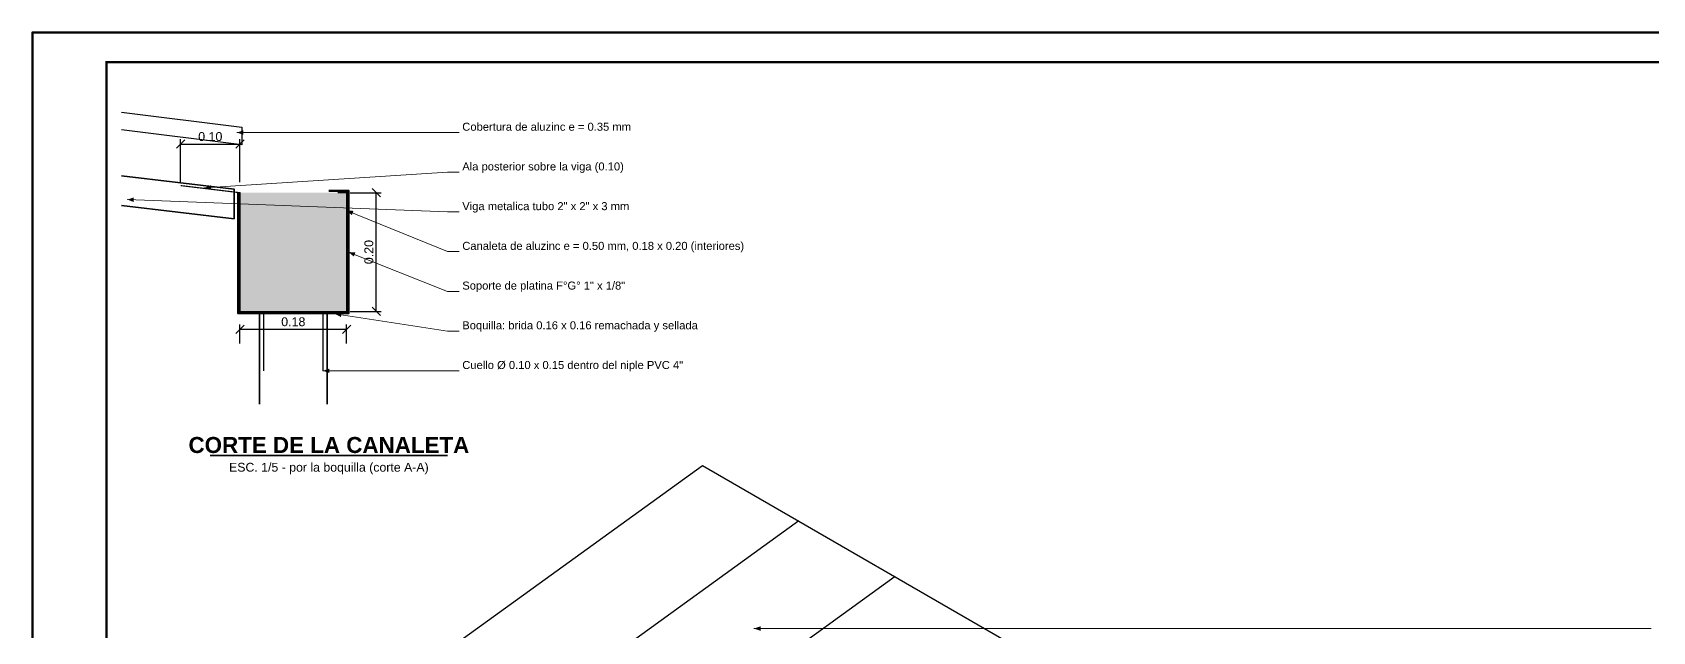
# Model space of a CAD drawing. Header units: metres. Extents: x 0 to 18.2, y -10 to 8.9.
# Drawn here: x 14 to 16.733, y 1.961 to 2.97 of the extents above; entities that cross this region are included whole.
import ezdxf
from ezdxf.enums import TextEntityAlignment as Align

# ---------------------------------------------------------------- set-up
doc = ezdxf.new("R2010")
doc.units = ezdxf.units.M
doc.header["$LTSCALE"] = 0.25
doc.linetypes.add('HIDDEN', pattern=[0.375, 0.25, -0.125])
for name, color, linetype, lineweight in [('COBERTURA', 8, 'CONTINUOUS', 30), ('COTAS', 94, 'CONTINUOUS', 18), ('ESTRUCTURA-METALICA', 8, 'CONTINUOUS', 35), ('GALV-RELL', 8, 'CONTINUOUS', 13), ('LLAMADAS', 30, 'CONTINUOUS', 18), ('MARCO', 7, 'CONTINUOUS', 50), ('PLANCHA-GALV', 5, 'CONTINUOUS', 40), ('PLATINA', 140, 'CONTINUOUS', 50), ('TITULOS', 160, 'CONTINUOUS', 35), ('TUBERIA-OCULTA', 3, 'HIDDEN', 25), ('TUBO-PVC', 151, 'CONTINUOUS', 35)]:
    doc.layers.add(name, color=color, linetype=linetype, lineweight=lineweight)
doc.layers.add('ISO-ARISTAS', color=8, linetype='CONTINUOUS')
doc.layers.add('TEXTOS', color=7, linetype='CONTINUOUS')
doc.styles.get("Standard").update_dxf_attribs({"font": 'arial.ttf'})
doc.styles.add('TITULOS', font='arialbd.ttf')
doc.dimstyles.new('COT-5', dxfattribs={"dimscale": 0.005, "dimtxt": 3, "dimasz": 2.2, "dimexe": 1.6, "dimexo": 1.2, "dimgap": 1, "dimtad": 1, "dimzin": 0, "dimdsep": 46, "dimtxsty": 'Standard', "dimtsz": 1.4, "dimcen": 2.5, "dimclrd": 256, "dimclre": 256, "dimclrt": 7, "dimazin": 3, "dimtfac": 1, "dimtmove": 0, "dimatfit": 3})

msp = doc.modelspace()

# ---------------------------------------------------------------- hatches: boundary and pattern name
at = {"layer": 'GALV-RELL', "true_color": 0xe2e7ee}
h = msp.add_hatch(color=7, dxfattribs=at)
h.dxf.hatch_style = 1
h.paths.add_polyline_path([(14.35, 2.5), (14.53, 2.5), (14.53, 2.7), (14.35, 2.7)])

# ---------------------------------------------------------------- linework, layer by layer
at = {"layer": 'COBERTURA'}
msp.add_lwpolyline([(14.15, 2.8357), (14.353, 2.8104), (14.353, 2.7804), (14.15, 2.8058)], dxfattribs=at)
at = {"layer": 'ESTRUCTURA-METALICA'}
msp.add_lwpolyline([(14.15, 2.7285), (14.34, 2.706), (14.34, 2.656), (14.15, 2.6785)], dxfattribs=at)
at = {"layer": 'ISO-ARISTAS', "color": 250}
for p, q in [((14.6428, 1.8889), (15.1304, 2.2407)), ((15.1304, 2.2407), (15.7799, 1.8657)), ((15.2928, 2.147), (14.8052, 1.7951)), ((15.4551, 2.0532), (14.9676, 1.7014))]:
    msp.add_line(p, q, dxfattribs=at)
at = {"layer": 'LLAMADAS'}
for p, q in [((14.7, 2.8014), (14.345, 2.8014)), ((14.72, 2.8014), (14.7, 2.8014)), ((14.7, 2.7345), (14.29, 2.708)), ((14.72, 2.7345), (14.7, 2.7345)), ((14.7, 2.6676), (14.16, 2.6885)), ((14.7, 2.6007), (14.53, 2.67)), ((14.72, 2.6676), (14.7, 2.6676)), ((14.7, 2.5338), (14.5332, 2.6)), ((14.72, 2.6007), (14.7, 2.6007)), ((14.72, 2.5338), (14.7, 2.5338)), ((14.7, 2.4669), (14.51, 2.496)), ((14.72, 2.4669), (14.7, 2.4669)), ((14.7, 2.4), (14.49, 2.4)), ((14.72, 2.4), (14.7, 2.4)), ((16.71, 1.9658), (15.217, 1.9658)), ((16.73, 1.9658), (16.71, 1.9658))]:
    msp.add_line(p, q, dxfattribs=at)
for points in [[(14.345, 2.8014), (14.356, 2.7975), (14.356, 2.8052)], [(14.29, 2.708), (14.3012, 2.7049), (14.3007, 2.7126)], [(14.16, 2.6885), (14.1708, 2.6842), (14.1711, 2.6919)], [(14.53, 2.67), (14.5387, 2.6623), (14.5416, 2.6694)], [(14.5332, 2.6), (14.542, 2.5924), (14.5448, 2.5995)], [(14.51, 2.496), (14.5203, 2.4905), (14.5215, 2.4981)], [(14.49, 2.4), (14.501, 2.3962), (14.501, 2.4038)], [(15.217, 1.9658), (15.228, 1.9619), (15.228, 1.9696)]]:
    msp.add_solid(points, dxfattribs=at)
at = {"layer": 'MARCO'}
msp.add_lwpolyline([(14, 0), (18.205, 0), (18.205, 2.97), (14, 2.97)], close=True, dxfattribs=at)
at = {"layer": 'MARCO', "const_width": 0.004}
msp.add_lwpolyline([(14.125, 0.05), (18.155, 0.05), (18.155, 2.92), (14.125, 2.92)], close=True, dxfattribs=at)
at = {"layer": 'PLANCHA-GALV'}
for points, const_width in [([(14.25, 2.712), (14.35, 2.7), (14.35, 2.5), (14.53, 2.5), (14.53, 2.7), (14.515, 2.7)], 0.002), ([(14.36, 2.497), (14.52, 2.497)], 0.003)]:
    msp.add_lwpolyline(points, dxfattribs=dict(at, const_width=const_width))
at = {"layer": 'PLATINA'}
msp.add_lwpolyline([(14.3468, 2.7), (14.3468, 2.4968), (14.5332, 2.4968), (14.5332, 2.7032), (14.5, 2.7032)], dxfattribs=at)
at = {"layer": 'TITULOS'}
msp.add_line((14.3, 2.2575), (14.7, 2.2575), dxfattribs=at)
at = {"layer": 'TUBERIA-OCULTA'}
for p, q in [((14.39, 2.5), (14.39, 2.35)), ((14.49, 2.5), (14.49, 2.35))]:
    msp.add_line(p, q, dxfattribs=at)
at = {"layer": 'TUBO-PVC'}
for p, q in [((14.383, 2.5), (14.383, 2.344)), ((14.497, 2.5), (14.497, 2.344))]:
    msp.add_line(p, q, dxfattribs=at)

# ---------------------------------------------------------------- texts
at = {"layer": 'TEXTOS'}
for s, p in [('Cobertura de aluzinc e = 0.35 mm', (14.725, 2.8044)), ('Ala posterior sobre la viga (0.10)', (14.725, 2.7375)), ('Viga metalica tubo 2" x 2" x 3 mm', (14.725, 2.6706)), ('Canaleta de aluzinc e = 0.50 mm, 0.18 x 0.20 (interiores)', (14.725, 2.6037)), ('Soporte de platina F°G° 1" x 1/8"', (14.725, 2.5368)), ('Boquilla: brida 0.16 x 0.16 remachada y sellada', (14.725, 2.4699)), ('Cuello Ø 0.10 x 0.15 dentro del niple PVC 4"', (14.725, 2.403))]:
    msp.add_text(s, height=0.0135, dxfattribs=at).set_placement(p)
msp.add_text('ESC. 1/5 - por la boquilla (corte A-A)', height=0.01485, dxfattribs=at).set_placement((14.5, 2.2375), align=Align.MIDDLE_CENTER)
at = {"layer": 'TITULOS', "style": 'TITULOS'}
msp.add_text('CORTE DE LA CANALETA', height=0.027, dxfattribs=at).set_placement((14.5, 2.275), align=Align.MIDDLE_CENTER)

# ---------------------------------------------------------------- dimensions: what is measured, and where the dimension line sits
at = {"layer": 'COTAS'}
for base, p1, p2, text in [((14.25, 2.782), (14.25, 2.712), (14.35, 2.712), '0.10'), ((14.35, 2.47), (14.35, 2.44), (14.53, 2.44), '0.18')]:
    msp.add_linear_dim(base=base, p1=p1, p2=p2, text=text, dimstyle='COT-5', dxfattribs=at).render()
msp.add_linear_dim(base=(14.58, 2.5), p1=(14.53, 2.5), p2=(14.53, 2.7), angle=90, text='0.20', dimstyle='COT-5', dxfattribs=at).render()

doc.saveas('drawing.dxf')
